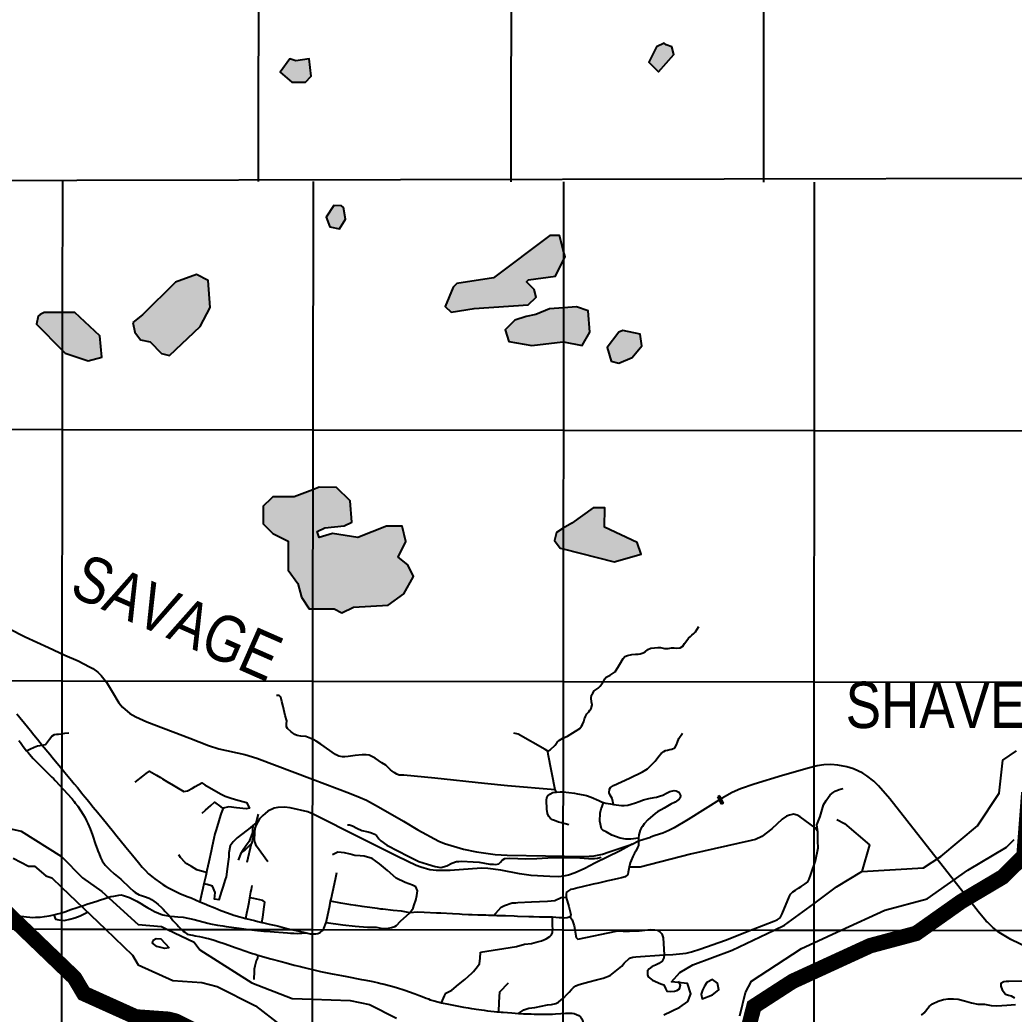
# Model space of a CAD drawing. Extents: x 408473 to 428843, y 6046006 to 6059852.
# Drawn here: x 422571.4 to 422700, y 6051681.3 to 6051810 of the extents above; entities that cross this region are included whole.
import ezdxf
from ezdxf.enums import TextEntityAlignment as Align

# ---------------------------------------------------------------- set-up
doc = ezdxf.new("R2010")
doc.units = 0
doc.header["$LTSCALE"] = 5
doc.linetypes.add('BORDER2', pattern=[22.225, 6.35, -3.175, 6.35, -3.175, 0, -3.175])
for name, color, linetype in [('13', 7, 'Continuous'), ('20', 160, 'Continuous'), ('26', 160, 'Continuous'), ('35', 37, 'Continuous'), ('36', 37, 'Continuous'), ('39', 28, 'Continuous'), ('P-ELEVATION', 7, 'Continuous'), ('T-WATER', 160, 'Continuous'), ('T-WATER-H', 133, 'Continuous')]:
    doc.layers.add(name, color=color, linetype=linetype)
doc.layers.add('2', color=7, linetype='Continuous', true_color=0x6e6e6e)
doc.layers.add('4', color=7, linetype='Continuous', true_color=0x8c8c8c)
doc.layers.add('AS-COUNTY', color=7, linetype='BORDER2', lineweight=60, true_color=0xcc33ff)
doc.styles.add('80', font='ARIALN.TTF', dxfattribs={"height": 10})
doc.styles.add('Legend', font='ARIALN.TTF')

# ---------------------------------------------------------------- blocks, each defined once
blk = doc.blocks.new('STA')
h = blk.add_hatch(color=111)
h.dxf.hatch_style = 1
h.paths.add_polyline_path([(-26.5, 8), (26.5, 8), (26.5, -8), (-26.5, -8)])
for p, q in [((-26.5, -8), (-26.5, 8)), ((-26.5, 8), (26.5, 8)), ((26.5, -8), (26.5, 8)), ((-26.5, -8), (26.5, -8))]:
    blk.add_line(p, q)
at = {"layer": 'P-ELEVATION', "color": 7, "flags": 128}
blk.add_lwpolyline([(0, 0, 10, 0, 0), (-9.9, -5.1, 0, 0, 0)], format="xyseb", dxfattribs=at)
at = {"layer": 'P-ELEVATION', "style": 'Legend'}
blk.add_attdef('STATION', text='', height=10, dxfattribs=at).set_placement((0, 0), align=Align.MIDDLE_CENTER)

msp = doc.modelspace()

# ---------------------------------------------------------------- hatches: boundary and pattern name
at = {"layer": 'T-WATER-H'}
h = msp.add_hatch(color=256, dxfattribs=at)
h.dxf.hatch_style = 1
h.paths.add_polyline_path([(422654.972, 6051806.704), (422654.723, 6051806.955), (422653.723, 6051806.46), (422652.718, 6051804.466), (422653.961, 6051803.213), (422655.965, 6051805.452), (422655.72, 6051806.451)])
h = msp.add_hatch(color=256, dxfattribs=at)
h.dxf.hatch_style = 1
h.paths.add_polyline_path([(422607.053, 6051804.656), (422606.305, 6051804.909), (422605.051, 6051803.166), (422606.544, 6051801.912), (422608.29, 6051801.904), (422609.042, 6051802.65), (422608.8, 6051804.898)])
h = msp.add_hatch(color=256, dxfattribs=at)
h.dxf.hatch_style = 1
h.paths.add_polyline_path([(422612.973, 6051785.906), (422611.975, 6051785.91), (422610.971, 6051784.416), (422611.465, 6051783.166), (422612.712, 6051782.911), (422613.465, 6051784.156), (422613.221, 6051785.655)])
h = msp.add_hatch(color=256, dxfattribs=at)
h.dxf.hatch_style = 1
h.paths.add_polyline_path([(422641.693, 6051780.04), (422641.155, 6051782.043), (422639.907, 6051782.049), (422632.651, 6051776.586), (422627.907, 6051775.857), (422627.406, 6051775.36), (422626.399, 6051772.867), (422627.145, 6051772.115), (422630.141, 6051772.602), (422637.129, 6051773.072), (422638.131, 6051774.066), (422637.885, 6051775.066), (422636.891, 6051776.069), (422637.141, 6051776.318), (422640.637, 6051776.802), (422641.692, 6051778.895), (422641.893, 6051779.294)])
h = msp.add_hatch(color=256, dxfattribs=at)
h.dxf.hatch_style = 1
h.paths.add_polyline_path([(422585.97, 6051770.789), (422586.215, 6051769.54), (422586.96, 6051768.538), (422588.206, 6051768.283), (422589.698, 6051766.779), (422590.695, 6051766.525), (422594.701, 6051770.254), (422595.957, 6051772.745), (422595.721, 6051776.241), (422594.226, 6051776.996), (422591.478, 6051776.009), (422587.221, 6051771.783)])
h = msp.add_hatch(color=256, dxfattribs=at)
h.dxf.hatch_style = 1
h.paths.add_polyline_path([(422576.843, 6051767.215), (422577.223, 6051766.831), (422580.213, 6051765.82), (422581.962, 6051766.312), (422581.722, 6051769.059), (422578.489, 6051772.069), (422576.85, 6051772.075), (422574.497, 6051772.085), (422573.998, 6051771.838), (422573.747, 6051771.589), (422573.494, 6051770.592)])
h = msp.add_hatch(color=256, dxfattribs=at)
h.dxf.hatch_style = 1
h.paths.add_polyline_path([(422641.683, 6051768.293), (422644.096, 6051767.799), (422645.101, 6051769.543), (422644.862, 6051772.29), (422643.366, 6051772.796), (422641.687, 6051772.683), (422639.872, 6051772.561), (422638.123, 6051771.819), (422636.874, 6051771.575), (422635.375, 6051771.082), (422634.123, 6051769.839), (422634.616, 6051768.339), (422637.609, 6051767.827), (422641.603, 6051768.309)])
h = msp.add_hatch(color=256, dxfattribs=at)
h.dxf.hatch_style = 1
h.paths.add_polyline_path([(422648.844, 6051769.527), (422647.339, 6051767.536), (422647.832, 6051765.786), (422648.829, 6051765.532), (422650.579, 6051766.274), (422651.832, 6051767.767), (422651.588, 6051769.266), (422649.344, 6051769.775)])
h = msp.add_hatch(color=256, dxfattribs=at)
h.dxf.hatch_style = 1
h.paths.add_polyline_path([(422609.224, 6051733.743), (422612.032, 6051733.731), (422613.028, 6051733.228), (422614.528, 6051733.97), (422619.02, 6051734.201), (422621.022, 6051735.69), (422622.277, 6051737.932), (422621.534, 6051739.433), (422620.291, 6051740.437), (422621.296, 6051742.43), (422620.804, 6051744.429), (422618.808, 6051744.437), (422615.06, 6051742.955), (422611.819, 6051743.468), (422610.07, 6051742.976), (422609.823, 6051743.726), (422610.823, 6051744.221), (422613.319, 6051744.461), (422614.319, 6051744.956), (422614.08, 6051747.703), (422612.34, 6051749.458), (422610.094, 6051749.467), (422609.242, 6051749.143), (422606.846, 6051748.233), (422604.101, 6051748.244), (422603.851, 6051747.996), (422602.849, 6051747.001), (422602.841, 6051744.754), (422604.084, 6051743.501), (422606.076, 6051742.494), (422606.063, 6051738.749), (422607.304, 6051736.997), (422607.796, 6051735.247), (422608.789, 6051733.745)])
h = msp.add_hatch(color=256, dxfattribs=at)
h.dxf.hatch_style = 1
h.paths.add_polyline_path([(422641.661, 6051741.493), (422648.234, 6051739.819), (422651.731, 6051740.803), (422651.238, 6051742.303), (422647.003, 6051744.319), (422647.013, 6051746.815), (422645.515, 6051746.822), (422642.763, 6051744.836), (422641.663, 6051744.154), (422640.763, 6051743.596), (422640.509, 6051742.598), (422641.254, 6051741.597)])

# ---------------------------------------------------------------- linework, layer by layer
at = {"layer": '2', "linetype": 'Continuous', "flags": 128}
msp.add_lwpolyline([(422536.82, 6051789.137), (423290.557, 6051790.668)], dxfattribs=at)
at = {"layer": '20', "linetype": 'Continuous', "flags": 128}
for points in [[(422654.667, 6051681.197), (422656.734, 6051682.188), (422657.772, 6051682.917), (422658.162, 6051683.936), (422657.718, 6051685.249), (422655.67, 6051685.469), (422656.715, 6051686.664), (422658.411, 6051687.662), (422663.514, 6051689.573), (422668.918, 6051692.148), (422670.263, 6051692.789), (422674.064, 6051695.582), (422677.019, 6051697.753), (422680.271, 6051699.736), (422688.257, 6051700.2), (422690.508, 6051701.688), (422695.265, 6051705.662), (422698.026, 6051709.894), (422698.541, 6051714.136), (422700.293, 6051715.376)], [(422567.022, 6051705.963), (422571.509, 6051704.945), (422576.736, 6051701.678), (422576.745, 6051701.668), (422579.47, 6051698.921), (422581.958, 6051697.163), (422586.682, 6051692.899), (422589.675, 6051692.637), (422590.477, 6051692.255), (422593.909, 6051690.622), (422594.654, 6051689.62), (422601.374, 6051685.348), (422606.605, 6051683.329), (422609.164, 6051683.232), (422614.089, 6051683.047), (422616.582, 6051682.537), (422620.068, 6051680.775)], [(422664.48, 6051681.081), (422665.24, 6051684.074), (422665.994, 6051685.568), (422672.497, 6051689.784), (422674.061, 6051690.503), (422677.609, 6051692.136), (422683.246, 6051694.73), (422688.741, 6051696.203), (422693.995, 6051699.925), (422698.997, 6051702.899), (422699.999, 6051703.893)], [(422570.498, 6051701.455), (422572.49, 6051700.448), (422573.238, 6051700.445), (422574.731, 6051699.191), (422575.478, 6051698.938), (422576.739, 6051697.726), (422582.423, 6051692.266), (422585.919, 6051688.909), (422586.663, 6051687.657), (422591.146, 6051685.641), (422594.887, 6051685.376), (422596.881, 6051684.868), (422601.861, 6051682.351), (422605.095, 6051679.84)], [(422590.663, 6051689.887), (422590.112, 6051689.791), (422589.081, 6051690.033), (422588.527, 6051690.492), (422588.623, 6051690.873), (422589.009, 6051691.069), (422589.592, 6051691.014), (422590.663, 6051689.887)], [(422659.654, 6051684.408), (422659.494, 6051683.893), (422659.492, 6051683.886), (422659.635, 6051683.254), (422660.98, 6051683.778), (422661.78, 6051684.433), (422661.612, 6051685.286), (422660.953, 6051685.783), (422660.217, 6051685.37), (422659.944, 6051684.902), (422659.654, 6051684.408)]]:
    msp.add_lwpolyline(points, dxfattribs=at)
at = {"layer": '26', "linetype": 'Continuous', "flags": 128}
for points in [[(422654.972, 6051806.704), (422654.723, 6051806.955), (422653.723, 6051806.46), (422652.718, 6051804.466), (422653.961, 6051803.213), (422655.965, 6051805.452), (422655.72, 6051806.451), (422654.972, 6051806.704)], [(422607.053, 6051804.656), (422606.305, 6051804.909), (422605.051, 6051803.166), (422606.544, 6051801.912), (422608.29, 6051801.904), (422609.042, 6051802.65), (422608.8, 6051804.898), (422607.053, 6051804.656)], [(422612.973, 6051785.906), (422611.975, 6051785.91), (422610.971, 6051784.416), (422611.465, 6051783.166), (422612.712, 6051782.911), (422613.465, 6051784.156), (422613.221, 6051785.655), (422612.973, 6051785.906)], [(422641.693, 6051780.04), (422641.155, 6051782.043), (422639.907, 6051782.049), (422632.651, 6051776.586), (422627.907, 6051775.857)], [(422641.692, 6051778.895), (422641.893, 6051779.294), (422641.693, 6051780.04)], [(422627.907, 6051775.857), (422627.406, 6051775.36), (422626.399, 6051772.867), (422627.145, 6051772.115), (422630.141, 6051772.602), (422637.129, 6051773.072), (422638.131, 6051774.066), (422637.885, 6051775.066), (422636.891, 6051776.069), (422637.141, 6051776.318), (422640.637, 6051776.802), (422641.692, 6051778.895)], [(422585.97, 6051770.789), (422586.215, 6051769.54), (422586.96, 6051768.538), (422588.206, 6051768.283), (422589.698, 6051766.779), (422590.695, 6051766.525), (422594.701, 6051770.254), (422595.957, 6051772.745), (422595.721, 6051776.241), (422594.226, 6051776.996), (422591.478, 6051776.009), (422587.221, 6051771.783), (422585.97, 6051770.789)], [(422573.998, 6051771.838), (422573.747, 6051771.589), (422573.494, 6051770.592), (422576.843, 6051767.215)], [(422576.85, 6051772.075), (422574.497, 6051772.085), (422573.998, 6051771.838)], [(422576.843, 6051767.215), (422577.223, 6051766.831), (422580.213, 6051765.82), (422581.962, 6051766.312), (422581.722, 6051769.059), (422578.489, 6051772.069), (422576.85, 6051772.075)], [(422641.687, 6051772.683), (422639.872, 6051772.561), (422638.123, 6051771.819), (422636.874, 6051771.575)], [(422641.683, 6051768.293), (422644.096, 6051767.799), (422645.101, 6051769.543), (422644.862, 6051772.29), (422643.366, 6051772.796), (422641.687, 6051772.683)], [(422636.874, 6051771.575), (422635.375, 6051771.082), (422634.123, 6051769.839), (422634.616, 6051768.339), (422637.609, 6051767.827), (422641.603, 6051768.309), (422641.683, 6051768.293)], [(422648.844, 6051769.527), (422647.339, 6051767.536), (422647.832, 6051765.786), (422648.829, 6051765.532), (422650.579, 6051766.274), (422651.832, 6051767.767), (422651.588, 6051769.266), (422649.344, 6051769.775), (422648.844, 6051769.527)], [(422609.242, 6051749.143), (422606.846, 6051748.233), (422604.101, 6051748.244), (422603.851, 6051747.996)], [(422609.224, 6051733.743), (422612.032, 6051733.731), (422613.028, 6051733.228), (422614.528, 6051733.97), (422619.02, 6051734.201), (422621.022, 6051735.69), (422622.277, 6051737.932), (422621.534, 6051739.433), (422620.291, 6051740.437), (422621.296, 6051742.43), (422620.804, 6051744.429), (422618.808, 6051744.437), (422615.06, 6051742.955), (422611.819, 6051743.468), (422610.07, 6051742.976), (422609.823, 6051743.726), (422610.823, 6051744.221), (422613.319, 6051744.461), (422614.319, 6051744.956), (422614.08, 6051747.703), (422612.34, 6051749.458), (422610.094, 6051749.467), (422609.242, 6051749.143)], [(422603.851, 6051747.996), (422602.849, 6051747.001), (422602.841, 6051744.754), (422604.084, 6051743.501), (422606.076, 6051742.494), (422606.063, 6051738.749), (422607.304, 6051736.997), (422607.796, 6051735.247), (422608.789, 6051733.745), (422609.224, 6051733.743)], [(422641.661, 6051741.493), (422648.234, 6051739.819), (422651.731, 6051740.803), (422651.238, 6051742.303), (422647.003, 6051744.319), (422647.013, 6051746.815), (422645.515, 6051746.822), (422642.763, 6051744.836)], [(422642.763, 6051744.836), (422641.663, 6051744.154)], [(422641.663, 6051744.154), (422640.763, 6051743.596), (422640.509, 6051742.598), (422641.254, 6051741.597), (422641.661, 6051741.493)]]:
    msp.add_lwpolyline(points, dxfattribs=at)
at = {"layer": '35', "linetype": 'Continuous', "flags": 128}
for points in [[(422570.96, 6051720.152), (422572.366, 6051718.448), (422572.529, 6051718.251), (422572.726, 6051718.006), (422573.177, 6051717.446), (422573.654, 6051716.853), (422573.949, 6051716.486), (422574.252, 6051716.112)], [(422571.244, 6051716.705), (422571.444, 6051716.429), (422571.805, 6051715.93), (422572.227, 6051715.374)], [(422572.227, 6051715.374), (422572.669, 6051715.573), (422573.214, 6051715.819), (422573.621, 6051716.003), (422574.252, 6051716.112)], [(422572.227, 6051715.374), (422572.415, 6051715.144), (422572.638, 6051714.874), (422572.81, 6051714.664), (422573.095, 6051714.377), (422573.395, 6051714.073), (422574.237, 6051713.22), (422574.813, 6051712.638), (422575.489, 6051711.966), (422575.691, 6051711.765), (422575.936, 6051711.523), (422577.111, 6051710.269), (422577.444, 6051709.893), (422578.106, 6051709.137), (422578.364, 6051708.809), (422578.529, 6051708.599), (422578.846, 6051708.196), (422579.545, 6051707.136), (422579.743, 6051706.786), (422579.994, 6051706.312), (422580.15, 6051705.969), (422580.45, 6051705.279), (422580.745, 6051704.438), (422581.164, 6051703.25), (422581.368, 6051702.67), (422581.453, 6051702.428), (422581.607, 6051702.04), (422581.791, 6051701.577), (422582.012, 6051701.145), (422582.414, 6051700.554), (422582.985, 6051699.96), (422583.577, 6051699.455), (422584.411, 6051698.743), (422585.594, 6051697.613), (422586.018, 6051697.251), (422586.276, 6051697.03), (422586.812, 6051696.742), (422587.092, 6051696.652), (422587.484, 6051696.525), (422588.065, 6051696.287), (422588.38, 6051696.106), (422588.971, 6051695.694), (422589.233, 6051695.469), (422589.671, 6051695.093), (422589.901, 6051694.873), (422590.177, 6051694.581), (422590.767, 6051693.959)], [(422574.252, 6051716.112), (422575.232, 6051714.918), (422575.559, 6051714.521), (422576.148, 6051713.803), (422576.436, 6051713.452), (422577.172, 6051712.564), (422578.033, 6051711.523), (422578.402, 6051711.077), (422578.795, 6051710.603), (422579.113, 6051710.215), (422579.342, 6051709.935), (422579.767, 6051709.414), (422580.06, 6051709.056), (422580.398, 6051708.642), (422580.86, 6051708.076), (422581.397, 6051707.417), (422581.575, 6051707.2), (422581.999, 6051706.68), (422583.453, 6051704.9), (422583.792, 6051704.485), (422585.084, 6051702.902), (422585.719, 6051702.125), (422585.935, 6051701.86), (422586.709, 6051700.912), (422587.189, 6051700.324), (422587.563, 6051699.922), (422588.008, 6051699.444), (422588.602, 6051698.95), (422588.801, 6051698.784), (422589.532, 6051698.262), (422589.866, 6051698.06), (422590.188, 6051697.866), (422590.584, 6051697.627), (422591.622, 6051697.124), (422592.045, 6051696.92), (422592.996, 6051696.532), (422593.503, 6051696.332), (422594.656, 6051695.83)], [(422674.577, 6051704.861), (422674.477, 6051705.801), (422674.898, 6051706.872), (422675.34, 6051708.369), (422675.688, 6051708.929), (422675.965, 6051709.369), (422676.173, 6051709.674), (422676.586, 6051709.977), (422676.844, 6051710.162), (422677.358, 6051710.345), (422677.854, 6051710.476)], [(422654.704, 6051688.941), (422655.82, 6051689.017), (422657.562, 6051689.186), (422658.264, 6051689.349), (422659.325, 6051689.68), (422662.631, 6051690.874), (422666.23, 6051692.27), (422668.903, 6051693.3), (422669.331, 6051693.483), (422669.71, 6051693.769), (422669.849, 6051694.024), (422669.954, 6051694.261), (422670.916, 6051696.538), (422671.055, 6051696.793), (422671.349, 6051697.097), (422671.71, 6051697.349), (422672.105, 6051697.584), (422672.431, 6051697.819), (422672.93, 6051698.138), (422673.291, 6051698.407), (422673.482, 6051698.747), (422673.694, 6051699.376), (422674.275, 6051701.128), (422674.617, 6051702.813), (422674.592, 6051703.667), (422674.583, 6051704.52), (422674.577, 6051704.861)], [(422611.561, 6051695.891), (422611.623, 6051696.178), (422611.833, 6051697.14), (422612.185, 6051698.757), (422612.374, 6051699.622)], [(422575.77, 6051694.145), (422576.048, 6051694.214), (422576.607, 6051694.354), (422577.289, 6051694.585), (422577.595, 6051694.689), (422577.942, 6051694.807), (422579.595, 6051695.367), (422580.014, 6051695.509), (422581.31, 6051695.921), (422581.657, 6051696.032), (422582.338, 6051696.248), (422583.125, 6051696.499), (422583.513, 6051696.575), (422584.158, 6051696.702), (422584.457, 6051696.709), (422584.769, 6051696.647), (422585.563, 6051696.375), (422585.908, 6051696.197), (422586.492, 6051695.897), (422587.001, 6051695.599), (422587.498, 6051695.308), (422587.915, 6051695.064), (422588.173, 6051694.913), (422588.757, 6051694.572), (422589.282, 6051694.344), (422589.6, 6051694.238), (422589.845, 6051694.157), (422590.767, 6051693.959)], [(422594.656, 6051695.83), (422595.409, 6051695.512), (422595.657, 6051695.407), (422596.561, 6051695.025), (422597.357, 6051694.688), (422598.233, 6051694.377), (422599.048, 6051694.088), (422599.795, 6051693.881), (422600.115, 6051693.792), (422600.61, 6051693.655)], [(422610.977, 6051693.162), (422611.135, 6051693.901), (422611.448, 6051695.365), (422611.561, 6051695.891)], [(422571.127, 6051693.989), (422571.869, 6051693.91), (422572.237, 6051693.871), (422572.651, 6051693.827), (422573.036, 6051693.813), (422573.364, 6051693.821), (422573.748, 6051693.829), (422574.004, 6051693.835), (422574.559, 6051693.913), (422575.155, 6051693.996), (422575.77, 6051694.145)], [(422575.77, 6051694.145), (422575.958, 6051693.596), (422576.408, 6051693.495), (422577.099, 6051693.425), (422577.817, 6051693.568), (422578.486, 6051693.763), (422579.155, 6051694.009), (422580.124, 6051694.475)], [(422590.767, 6051693.959), (422591.38, 6051693.908), (422591.805, 6051693.873), (422592.467, 6051693.818), (422593.914, 6051693.535), (422595.678, 6051693.053), (422596.039, 6051692.98), (422596.921, 6051692.802), (422597.605, 6051692.707), (422598.031, 6051692.648), (422599.722, 6051692.414), (422600.626, 6051692.288), (422601.725, 6051692.173), (422602.933, 6051692.046), (422603.217, 6051692.016), (422603.747, 6051691.96), (422604.265, 6051691.923), (422605.432, 6051691.838), (422605.983, 6051691.798), (422606.36, 6051691.77), (422606.784, 6051691.752), (422607.307, 6051691.729), (422608.391, 6051691.788)], [(422590.767, 6051693.959), (422591.159, 6051693.409), (422591.501, 6051693.052), (422591.713, 6051692.83), (422591.902, 6051692.633), (422592.222, 6051692.299), (422592.468, 6051692.042), (422592.682, 6051691.877), (422592.996, 6051691.635), (422593.445, 6051691.547), (422593.749, 6051691.487), (422594.027, 6051691.432), (422594.594, 6051691.321), (422594.996, 6051691.242), (422595.5, 6051691.123), (422595.757, 6051691.055), (422596.046, 6051690.969), (422596.474, 6051690.841), (422597.098, 6051690.654), (422597.769, 6051690.421), (422599.335, 6051689.867), (422599.714, 6051689.733), (422601.211, 6051689.231), (422601.473, 6051689.143), (422601.797, 6051689.036), (422602.123, 6051688.927)], [(422600.61, 6051693.655), (422601.697, 6051693.393), (422602.151, 6051693.286), (422602.68, 6051693.162)], [(422602.68, 6051693.162), (422602.937, 6051693.102), (422603.626, 6051692.937), (422604.456, 6051692.737), (422604.978, 6051692.611), (422605.586, 6051692.464), (422606.253, 6051692.303), (422607.297, 6051692.052), (422608.391, 6051691.788)], [(422608.923, 6051691.66), (422609.641, 6051691.696), (422609.926, 6051691.741), (422610.216, 6051691.849), (422610.529, 6051692.115), (422610.683, 6051692.378), (422610.977, 6051693.162)], [(422608.391, 6051691.788), (422608.923, 6051691.66)], [(422602.123, 6051688.927), (422603.808, 6051688.462), (422605.148, 6051688.099), (422605.818, 6051687.917), (422606.839, 6051687.64), (422607.681, 6051687.433), (422607.978, 6051687.36), (422609.72, 6051686.932), (422610.252, 6051686.826), (422611.778, 6051686.523), (422612.037, 6051686.472), (422612.963, 6051686.288), (422613.637, 6051686.155), (422615.535, 6051685.79), (422615.858, 6051685.728), (422616.586, 6051685.588), (422617.031, 6051685.491), (422617.769, 6051685.331), (422618.036, 6051685.273), (422618.331, 6051685.209), (422619.485, 6051684.894), (422620.225, 6051684.693), (422621.042, 6051684.425), (422621.888, 6051684.139), (422622.239, 6051684.02), (422622.512, 6051683.927), (422622.938, 6051683.757), (422623.184, 6051683.658), (422623.904, 6051683.37), (422624.207, 6051683.249), (422624.446, 6051683.153), (422624.936, 6051683.022), (422625.892, 6051682.767)], [(422635.858, 6051681.375), (422636.546, 6051681.863), (422637.196, 6051682.044), (422637.982, 6051682.155), (422639.607, 6051682.479), (422640.154, 6051682.542), (422640.701, 6051682.656), (422641.045, 6051682.857), (422641.406, 6051683.143), (422641.75, 6051683.396), (422642.13, 6051683.818), (422642.406, 6051684.14), (422642.7, 6051684.478), (422642.993, 6051684.748), (422643.285, 6051684.95), (422643.577, 6051685.083), (422644.022, 6051685.215), (422644.946, 6051685.461), (422645.955, 6051685.707), (422646.811, 6051685.937), (422647.719, 6051686.268), (422649.216, 6051687.499), (422649.545, 6051687.888), (422650.217, 6051688.529), (422650.662, 6051688.661), (422651.038, 6051688.691), (422654.704, 6051688.941)], [(422701.301, 6051685.564), (422699.287, 6051685.526), (422698.963, 6051685.501), (422698.63, 6051685.451), (422698.246, 6051685.255), (422698.262, 6051684.906), (422698.432, 6051684.436), (422698.883, 6051683.864), (422699.266, 6051683.743), (422699.59, 6051683.64), (422700.025, 6051683.392)], [(422687.999, 6051681.134), (422688.363, 6051681.451), (422688.986, 6051682.297), (422689.442, 6051682.641), (422690.14, 6051682.958), (422690.838, 6051683.196), (422691.446, 6051683.275), (422692.129, 6051683.275), (422692.736, 6051683.222), (422693.555, 6051683.01), (422694.481, 6051682.745), (422695.286, 6051682.586), (422696.166, 6051682.559), (422697.001, 6051682.4), (422697.76, 6051682.374), (422699.029, 6051682.468), (422700.142, 6051682.549)], [(422625.892, 6051682.767), (422626.829, 6051682.578), (422627.678, 6051682.407), (422628.739, 6051682.193), (422629.365, 6051682.099), (422629.804, 6051682.033), (422630.131, 6051681.984), (422630.4, 6051681.943), (422631.414, 6051681.79), (422631.844, 6051681.726), (422632.735, 6051681.638), (422633.075, 6051681.604), (422633.33, 6051681.579)], [(422633.33, 6051681.579), (422633.615, 6051681.551), (422633.875, 6051681.526), (422634.994, 6051681.439), (422635.858, 6051681.375)], [(422635.858, 6051681.375), (422636.523, 6051681.334), (422637.511, 6051681.312), (422637.903, 6051681.304), (422638.258, 6051681.296), (422638.73, 6051681.296), (422639.268, 6051681.297), (422639.93, 6051681.299), (422640.276, 6051681.3), (422640.666, 6051681.328), (422641.331, 6051681.376), (422641.944, 6051681.398), (422642.788, 6051681.417), (422643.076, 6051681.366), (422643.373, 6051681.259), (422643.673, 6051681.118), (422643.897, 6051680.923), (422644.063, 6051680.668), (422644.17, 6051680.351), (422644.156, 6051680.071)]]:
    msp.add_lwpolyline(points, dxfattribs=at)
at = {"layer": '36', "linetype": 'Continuous', "flags": 128}
for points in [[(422639.675, 6051715.326), (422639.941, 6051715.511), (422640.605, 6051716.101), (422640.856, 6051716.482), (422641.175, 6051716.761), (422641.595, 6051717.004), (422642.221, 6051717.27), (422643.26, 6051717.899), (422643.81, 6051718.269), (422644.018, 6051718.54), (422644.165, 6051718.769), (422644.323, 6051719.168), (422644.411, 6051719.491), (422644.526, 6051719.806), (422644.726, 6051720.154), (422644.976, 6051720.424), (422645.106, 6051720.644), (422645.271, 6051720.856), (422645.378, 6051721.333), (422645.305, 6051721.692), (422645.25, 6051722.187), (422645.305, 6051722.562), (422645.488, 6051722.842), (422645.67, 6051723.139), (422646.168, 6051723.475), (422646.444, 6051723.728), (422646.739, 6051724.16), (422646.886, 6051724.406), (422647.034, 6051724.669), (422647.224, 6051724.889), (422647.722, 6051725.139), (422648.383, 6051725.593), (422648.965, 6051726.568), (422649.399, 6051727.298), (422649.632, 6051727.551), (422649.984, 6051727.71), (422650.523, 6051727.823), (422650.992, 6051727.861), (422651.342, 6051727.849), (422651.607, 6051727.906), (422652.01, 6051728.038), (422652.259, 6051728.181), (422652.603, 6051728.493), (422652.98, 6051728.642), (422653.467, 6051728.697), (422653.869, 6051728.744), (422654.227, 6051728.715), (422654.755, 6051728.615), (422655.215, 6051728.593), (422655.643, 6051728.683), (422655.985, 6051728.705), (422656.368, 6051728.667), (422656.786, 6051728.688), (422657.139, 6051728.906), (422657.347, 6051729.271), (422657.658, 6051729.626), (422657.875, 6051729.931), (422658.099, 6051730.15), (422658.297, 6051730.336), (422658.538, 6051730.53), (422658.754, 6051730.775), (422659.188, 6051731.47)], [(422640.593, 6051710.311), (422634.429, 6051710.853), (422631.463, 6051711.14), (422625.036, 6051711.83), (422621.023, 6051712.198), (422620.443, 6051712.232), (422620.146, 6051712.339), (422619.773, 6051712.549), (422619.512, 6051712.732), (422619.293, 6051712.923), (422618.721, 6051713.486), (422618.197, 6051713.827), (422617.766, 6051714.115), (422617.335, 6051714.412), (422616.971, 6051714.596), (422616.53, 6051714.79), (422616.165, 6051714.864), (422615.635, 6051714.83), (422614.747, 6051714.775), (422613.815, 6051714.644), (422613.387, 6051714.573), (422613.088, 6051714.569), (422612.629, 6051714.653), (422612.206, 6051714.898), (422610.306, 6051716.232), (422609.705, 6051716.591), (422609.401, 6051716.775), (422609.011, 6051716.951), (422608.341, 6051717.209), (422607.71, 6051717.261), (422607.233, 6051717.336), (422606.928, 6051717.46), (422606.439, 6051717.817), (422606.001, 6051718.251), (422605.868, 6051718.483), (422605.84, 6051718.85), (422605.88, 6051719.234), (422605.694, 6051719.936), (422605.43, 6051721.109), (422605.26, 6051721.743), (422605.099, 6051722.318), (422604.897, 6051722.509), (422604.539, 6051722.531)], [(422574.252, 6051716.112), (422574.689, 6051716.188), (422574.928, 6051716.508), (422575.196, 6051716.867), (422575.478, 6051717.245), (422575.819, 6051717.467), (422576.096, 6051717.501), (422576.376, 6051717.537), (422576.741, 6051717.582), (422577.168, 6051717.636), (422577.71, 6051717.704)], [(422639.675, 6051715.326), (422639.333, 6051715.522), (422635.804, 6051717.505), (422635.243, 6051717.647)], [(422648.139, 6051708.433), (422647.993, 6051709.177), (422647.742, 6051709.632), (422647.6, 6051709.932), (422647.622, 6051710.401), (422647.77, 6051710.63), (422648.139, 6051710.873), (422650.223, 6051711.833), (422651.921, 6051712.651), (422652.539, 6051713.029), (422652.884, 6051713.358), (422653.556, 6051714.042), (422654.032, 6051714.651), (422654.318, 6051715.024), (422654.662, 6051715.285), (422654.893, 6051715.393), (422655.141, 6051715.459), (422655.458, 6051715.541), (422655.715, 6051715.598), (422656.109, 6051715.756), (422656.309, 6051716.155), (422656.415, 6051716.469), (422656.599, 6051716.954), (422657.084, 6051717.631)], [(422640.593, 6051710.311), (422639.694, 6051714.938), (422639.675, 6051715.326)], [(422586.265, 6051711.316), (422587.282, 6051712.082), (422587.714, 6051712.408), (422588.142, 6051712.73), (422589.041, 6051712.197), (422589.545, 6051711.899), (422589.822, 6051711.735), (422590.373, 6051711.408), (422591.2, 6051710.919), (422591.848, 6051710.534), (422592.567, 6051710.108), (422593.055, 6051710.167), (422593.693, 6051710.534), (422594.032, 6051710.73), (422594.883, 6051711.219), (422595.3, 6051710.979), (422597.323, 6051709.815), (422597.909, 6051709.477), (422598.581, 6051709.278), (422599.275, 6051709.073), (422600.669, 6051708.659), (422601.077, 6051707.934), (422600.63, 6051707.842), (422599.366, 6051707.997), (422598.381, 6051708.117), (422597.64, 6051707.925)], [(422642.372, 6051705.776), (422641.444, 6051706.04), (422641.054, 6051706.15), (422640.53, 6051706.35), (422640.281, 6051706.447), (422640.018, 6051706.6), (422639.786, 6051706.878), (422639.624, 6051707.25), (422639.511, 6051707.826), (422639.505, 6051708.983), (422639.539, 6051709.264), (422639.672, 6051709.526), (422639.907, 6051709.751), (422640.321, 6051709.96), (422640.761, 6051710.021)], [(422640.761, 6051710.021), (422640.593, 6051710.311)], [(422640.761, 6051710.021), (422641.266, 6051710.042), (422641.65, 6051710.05), (422643.102, 6051709.867), (422643.498, 6051709.813), (422644.238, 6051709.649), (422644.641, 6051709.56), (422645.251, 6051709.361), (422646.241, 6051708.938), (422646.605, 6051708.776), (422646.854, 6051708.694)], [(422648.139, 6051708.433), (422648.861, 6051708.319), (422649.191, 6051708.305), (422649.531, 6051708.29), (422650.017, 6051708.344), (422650.42, 6051708.446), (422650.987, 6051708.637), (422651.459, 6051708.798), (422652.051, 6051709), (422652.394, 6051709.117), (422652.705, 6051709.179), (422653.427, 6051709.321), (422653.725, 6051709.38), (422654.126, 6051709.494), (422654.557, 6051709.641), (422655.014, 6051709.862), (422655.447, 6051710.086), (422655.983, 6051710.218), (422656.283, 6051710.205), (422656.586, 6051710.032), (422656.816, 6051709.598), (422656.783, 6051709.298), (422656.631, 6051709.085), (422656.137, 6051708.725), (422655.585, 6051708.453), (422655.341, 6051708.315), (422654.688, 6051707.947), (422653.85, 6051707.475), (422653.528, 6051707.235), (422652.583, 6051706.439), (422652.11, 6051705.918), (422651.895, 6051705.587), (422651.743, 6051705.351), (422651.609, 6051705.089), (422651.518, 6051704.803), (422651.423, 6051704.506), (422651.386, 6051704.079)], [(422594.924, 6051707.304), (422595.377, 6051707.695), (422596.07, 6051708.293), (422596.556, 6051708.712), (422597.365, 6051708.124), (422597.64, 6051707.925)], [(422651.386, 6051704.079), (422650.411, 6051703.927), (422649.746, 6051703.934), (422649.022, 6051704.078), (422647.934, 6051704.448), (422647.187, 6051704.865), (422646.839, 6051705.048), (422646.611, 6051705.272), (422646.391, 6051706.264), (422646.436, 6051707.288), (422646.578, 6051707.858), (422646.684, 6051708.172), (422646.854, 6051708.694)], [(422646.854, 6051708.694), (422647.16, 6051708.609), (422647.758, 6051708.493), (422648.139, 6051708.433)], [(422597.64, 6051707.925), (422597.383, 6051707.313), (422597.302, 6051707.03), (422596.879, 6051705.566), (422596.721, 6051705.018), (422596.601, 6051704.601), (422596.469, 6051704.005), (422596.248, 6051703.01), (422596.111, 6051702.393), (422595.803, 6051701.002), (422595.555, 6051699.885), (422595.493, 6051699.606)], [(422602.197, 6051707.152), (422602.033, 6051706.503), (422601.905, 6051705.995), (422601.5, 6051705.681)], [(422674.577, 6051704.861), (422674.258, 6051705.377), (422672.954, 6051706.363), (422672.31, 6051706.83), (422671.92, 6051707.056), (422671.427, 6051707.181), (422670.913, 6051707.033), (422670.553, 6051706.9), (422669.969, 6051706.531), (422668.642, 6051705.265), (422667.335, 6051704.289), (422666.546, 6051703.904), (422665.981, 6051703.74), (422658.112, 6051701.979), (422651.593, 6051700.323), (422650.178, 6051700.315)], [(422601.5, 6051705.681), (422601.14, 6051705.403), (422600.763, 6051705.111), (422600.01, 6051704.528), (422599.455, 6051704.098), (422598.972, 6051703.567), (422598.556, 6051703.062), (422598.4, 6051702.159), (422598.382, 6051701.631), (422598.304, 6051701.059), (422598.212, 6051700.387), (422598.029, 6051699.054), (422597.923, 6051698.709), (422597.603, 6051697.705), (422597.446, 6051697.212), (422597.089, 6051696.094), (422596.549, 6051696.155), (422596.616, 6051697.024), (422596.29, 6051697.863), (422595.597, 6051698.05), (422595.174, 6051698.165)], [(422601.5, 6051705.681), (422601.461, 6051705.127), (422601.437, 6051704.788), (422601.005, 6051703.625), (422600.634, 6051703.11), (422600.056, 6051702.306)], [(422613.729, 6051705.764), (422613.986, 6051705.803), (422614.393, 6051705.66), (422614.943, 6051705.345), (422615.595, 6051705.045), (422616.412, 6051704.87), (422616.862, 6051704.736), (422617.244, 6051704.576), (422617.48, 6051704.411), (422617.807, 6051703.979), (422618.042, 6051703.728), (422618.818, 6051703.145), (422620.351, 6051702.388), (422621.52, 6051701.773), (422622.976, 6051701.043), (422624.097, 6051700.685), (422625.066, 6051700.389), (422625.815, 6051700.258), (422626.603, 6051700.46), (422627.24, 6051700.826), (422627.831, 6051701.039), (422628.165, 6051701.059), (422628.48, 6051701.063), (422629.981, 6051700.998), (422630.757, 6051700.935), (422632.144, 6051700.701), (422632.613, 6051700.685), (422632.912, 6051700.672), (422633.33, 6051700.717), (422633.547, 6051700.944), (422633.756, 6051701.231), (422634.101, 6051701.448), (422634.75, 6051701.472), (422636.796, 6051701.373), (422638.222, 6051701.412), (422640.357, 6051701.567), (422642.294, 6051701.572), (422643.821, 6051701.507), (422644.937, 6051701.421), (422645.688, 6051701.444), (422646.09, 6051701.481), (422646.544, 6051701.611)], [(422651.386, 6051704.079), (422651.375, 6051703.79), (422651.375, 6051703.52), (422651.375, 6051703.128), (422651.281, 6051702.846), (422651.033, 6051702.38), (422650.888, 6051702.106), (422650.669, 6051701.694), (422650.46, 6051701.174), (422650.329, 6051700.848), (422650.178, 6051700.315)], [(422621.794, 6051694.399), (422622.247, 6051695.004), (422622.385, 6051695.447), (422622.576, 6051696.026), (422622.732, 6051696.623), (422622.786, 6051697.237), (422622.583, 6051697.75), (422622.158, 6051697.957), (422621.187, 6051698.302), (422620.046, 6051698.888), (422618.907, 6051699.866), (422617.887, 6051700.758), (422616.934, 6051701.411), (422615.895, 6051701.74), (422615.4, 6051701.759), (422614.684, 6051701.796), (422614.07, 6051702.004), (422613.354, 6051702.144), (422612.502, 6051702.267), (422611.783, 6051701.912)], [(422595.493, 6051699.606), (422594.692, 6051699.843), (422594.259, 6051699.97), (422593.546, 6051700.387), (422593.243, 6051700.564), (422592.969, 6051700.724), (422592.758, 6051700.932), (422592.118, 6051701.561), (422591.939, 6051701.9)], [(422650.178, 6051700.315), (422650.059, 6051699.679), (422650.004, 6051699.344), (422649.671, 6051699.057), (422649.189, 6051698.944), (422648.813, 6051698.856), (422647.833, 6051698.626), (422647.421, 6051698.529), (422646.573, 6051698.33), (422646.212, 6051698.246), (422645.545, 6051698.089), (422644.08, 6051697.745), (422643.558, 6051697.623), (422642.927, 6051697.475), (422642.603, 6051697.399), (422642.092, 6051697.088), (422642.018, 6051696.807), (422642.038, 6051696.378)], [(422595.493, 6051699.606), (422595.397, 6051699.169), (422595.174, 6051698.165)], [(422595.174, 6051698.165), (422595.039, 6051697.557), (422594.912, 6051696.985), (422594.656, 6051695.83)], [(422601.108, 6051696.334), (422601.255, 6051697.13), (422601.31, 6051697.426), (422601.404, 6051697.931)], [(422600.61, 6051693.655), (422600.737, 6051694.336), (422600.883, 6051695.124), (422601.002, 6051695.767), (422601.108, 6051696.334)], [(422602.68, 6051693.162), (422602.775, 6051693.857), (422602.956, 6051695.171), (422603.039, 6051695.775), (422602.789, 6051696.014), (422601.632, 6051696.234), (422601.108, 6051696.334)], [(422621.794, 6051694.399), (422620.732, 6051694.604), (422619.649, 6051694.716), (422618.315, 6051694.855), (422618.051, 6051694.882), (422617.646, 6051694.937), (422615.938, 6051695.172), (422615.641, 6051695.212), (422614.807, 6051695.327), (422614.185, 6051695.427), (422613.637, 6051695.516), (422612.864, 6051695.641), (422611.561, 6051695.891)], [(422632.675, 6051694.041), (422632.952, 6051694.362), (422633.625, 6051695.14), (422634.073, 6051695.339), (422635.06, 6051695.68), (422635.519, 6051695.705), (422635.779, 6051695.718), (422637.556, 6051695.813), (422639.596, 6051695.921), (422640.563, 6051695.973), (422641.374, 6051696.401), (422641.717, 6051696.41), (422642.038, 6051696.378)], [(422642.038, 6051696.378), (422642.108, 6051696.065), (422642.282, 6051695.531), (422642.397, 6051695.21), (422642.652, 6051694.18), (422642.568, 6051693.867)], [(422610.977, 6051693.162), (422613.159, 6051692.828), (422614.746, 6051692.684), (422616.315, 6051692.54), (422617.441, 6051692.552), (422618.072, 6051692.43), (422618.567, 6051692.376), (422619.062, 6051692.425), (422619.437, 6051692.509), (422619.847, 6051692.626), (422620.104, 6051692.779), (422620.601, 6051693.305), (422621.794, 6051694.399)], [(422632.675, 6051694.041), (422631.981, 6051694.065), (422631.651, 6051694.077), (422630.584, 6051694.114), (422629.879, 6051694.139), (422629.376, 6051694.156), (422628.559, 6051694.197), (422628.227, 6051694.214), (422627.328, 6051694.261), (422625.817, 6051694.339), (422625.254, 6051694.369), (422623.651, 6051694.452), (422622.778, 6051694.498), (422621.794, 6051694.399)], [(422630.958, 6051689.308), (422635.585, 6051690.038), (422636.662, 6051690.34), (422637.567, 6051690.438), (422638.131, 6051690.606), (422638.831, 6051690.79), (422639.463, 6051691.026), (422639.925, 6051691.314), (422640.131, 6051691.569), (422640.269, 6051691.842), (422640.305, 6051692.336), (422640.256, 6051692.678), (422640.244, 6051693.819)], [(422640.244, 6051693.819), (422639.778, 6051693.829), (422638.882, 6051693.848), (422638.562, 6051693.854), (422637.791, 6051693.871), (422637.534, 6051693.876), (422637.215, 6051693.883), (422635.72, 6051693.935), (422635.295, 6051693.95), (422634.178, 6051693.989), (422633.65, 6051694.007), (422633.046, 6051694.028), (422632.675, 6051694.041)], [(422642.568, 6051693.867), (422642.141, 6051693.733), (422641.872, 6051693.72), (422641.559, 6051693.734), (422641.13, 6051693.753), (422640.244, 6051693.819)], [(422642.568, 6051693.867), (422642.803, 6051693.489), (422643.085, 6051692.719), (422643.342, 6051691.197), (422643.527, 6051690.973), (422648.487, 6051692.014), (422648.965, 6051692.06), (422649.426, 6051692.004), (422650.228, 6051692.03), (422651.483, 6051692.085), (422652.602, 6051692.201), (422652.986, 6051692.24), (422653.481, 6051692.217), (422653.813, 6051692.137), (422654.186, 6051691.894), (422654.388, 6051691.67), (422654.562, 6051691.174), (422654.704, 6051688.941)], [(422602.123, 6051688.927), (422602.083, 6051688.552), (422601.942, 6051688.205), (422601.735, 6051687.5), (422601.669, 6051687.125), (422601.665, 6051686.835), (422601.623, 6051685.761)], [(422625.892, 6051682.767), (422626.17, 6051683.374), (422626.294, 6051683.644), (422626.468, 6051683.999), (422627.236, 6051684.395), (422627.501, 6051684.611), (422627.864, 6051684.908), (422628.329, 6051685.288), (422628.924, 6051685.774), (422629.414, 6051686.205), (422629.824, 6051686.583), (422630.06, 6051686.801), (422630.391, 6051687.224), (422630.825, 6051687.778), (422630.86, 6051688.182), (422630.887, 6051688.489), (422630.958, 6051689.308)], [(422654.704, 6051688.941), (422654.665, 6051688.557), (422654.465, 6051688.158), (422654.027, 6051687.856), (422653.581, 6051687.638), (422653.178, 6051687.463), (422652.748, 6051687.135), (422652.549, 6051686.881), (422652.569, 6051686.386), (422652.635, 6051686.095), (422653.211, 6051685.688), (422654.281, 6051685.216), (422654.646, 6051685.059), (422654.889, 6051684.621), (422655.056, 6051684.278), (422655.567, 6051684.196), (422656.063, 6051684.276), (422656.337, 6051684.342), (422656.714, 6051684.559), (422656.813, 6051685.045), (422656.696, 6051685.285), (422656.545, 6051685.534)], [(422633.33, 6051681.579), (422633.366, 6051682.824), (422633.471, 6051684.154), (422634.59, 6051685.349)]]:
    msp.add_lwpolyline(points, dxfattribs=at)
at = {"layer": '39', "linetype": 'Continuous', "flags": 128}
for points in [[(422569.941, 6051731.186), (422572.06, 6051730.097), (422575.044, 6051728.727), (422577.163, 6051727.756), (422578.884, 6051726.999), (422580.362, 6051726.241), (422580.799, 6051726.02), (422581.46, 6051725.544), (422581.897, 6051725.111), (422582.587, 6051724.228), (422583.353, 6051722.946), (422584.168, 6051721.588), (422584.644, 6051721.002), (422585.577, 6051720.203), (422586.364, 6051719.761), (422587.774, 6051719.098), (422593.337, 6051717.011), (422595.768, 6051716.067), (422597.081, 6051715.641), (422600.456, 6051714.898), (422601.993, 6051714.412), (422609.229, 6051711.68), (422613.995, 6051709.877), (422615.386, 6051709.332), (422616.183, 6051708.966), (422617.749, 6051708.125), (422620.968, 6051706.264), (422622.845, 6051705.151), (422625.578, 6051703.655), (422626.297, 6051703.374), (422628.739, 6051702.651), (422630.423, 6051702.293), (422632.826, 6051701.943), (422634.402, 6051701.839), (422644.319, 6051701.685), (422645.652, 6051701.778), (422646.733, 6051702.006), (422647.58, 6051702.285), (422650.559, 6051703.274)], [(422703.145, 6051689.202), (422699.554, 6051690.933), (422698.036, 6051691.858), (422697.228, 6051692.503), (422696.528, 6051693.181), (422696.362, 6051693.334), (422695.341, 6051694.572), (422694.426, 6051695.734), (422683.892, 6051709.138), (422682.453, 6051710.826), (422681.821, 6051711.445), (422680.907, 6051712.141), (422680.401, 6051712.472), (422679.194, 6051713.024), (422678.348, 6051713.304), (422677.161, 6051713.517), (422676.266, 6051713.594), (422675.38, 6051713.552), (422674.495, 6051713.434), (422673.346, 6051713.129), (422672.315, 6051712.807), (422670.008, 6051712.156), (422666.368, 6051711.056), (422664.597, 6051710.438), (422663.516, 6051709.955), (422662.202, 6051709.218), (422657.821, 6051706.465), (422656.01, 6051705.39), (422655.319, 6051705.034), (422654.53, 6051704.713), (422653.547, 6051704.391), (422652.944, 6051704.205)], [(422650.559, 6051703.274), (422649.02, 6051702.436), (422645.759, 6051700.828), (422644.434, 6051700.117), (422643.188, 6051699.566), (422642.341, 6051699.27), (422641.689, 6051699.135), (422641.076, 6051699.077), (422639.898, 6051699.095), (422637.495, 6051699.216), (422636.006, 6051699.446), (422633.563, 6051699.907), (422631.919, 6051700.146), (422631.082, 6051700.172), (422627.014, 6051699.88), (422626.498, 6051699.863), (422625.272, 6051699.856), (422624.406, 6051699.976), (422623.219, 6051700.325), (422622.645, 6051700.538), (422620.213, 6051701.694), (422615.301, 6051704.151), (422609.408, 6051707.118), (422608.601, 6051707.458), (422606.334, 6051707.97), (422605.614, 6051708.073), (422604.728, 6051708.048), (422604.261, 6051707.939), (422603.443, 6051707.541), (422603.073, 6051707.245), (422602.781, 6051707.008), (422602.371, 6051706.559), (422601.923, 6051705.788), (422601.786, 6051705.424)], [(422601.786, 6051705.424), (422601.443, 6051703.821)], [(422603.424, 6051700.978), (422601.958, 6051703.015), (422601.754, 6051703.592), (422601.725, 6051703.889), (422601.786, 6051705.424)], [(422601.443, 6051703.821), (422601.335, 6051703.372)], [(422650.559, 6051703.274), (422651.376, 6051703.715), (422651.532, 6051703.765), (422652.944, 6051704.205)], [(422601.335, 6051703.372), (422600.877, 6051702.932), (422600.468, 6051702.525), (422600, 6051702.195), (422599.59, 6051701.203)], [(422600.777, 6051700.956), (422601.335, 6051703.372)]]:
    msp.add_lwpolyline(points, dxfattribs=at)
at = {"layer": '4', "linetype": 'Continuous', "flags": 128}
for points in [[(422602.228, 6051821.569), (422602.192, 6051789.043)], [(422634.902, 6051821.524), (422634.878, 6051788.996)], [(422667.576, 6051821.478), (422667.564, 6051788.949)], [(422576.875, 6051789.079), (422576.85, 6051772.075)], [(422609.288, 6051789.033), (422609.251, 6051756.896)], [(422641.7, 6051788.986), (422641.693, 6051780.04)], [(422674.113, 6051788.94), (422674.097, 6051756.807)], [(422641.693, 6051780.04), (422641.692, 6051778.895)], [(422641.692, 6051778.895), (422641.687, 6051772.683)], [(422576.85, 6051772.075), (422576.843, 6051767.215)], [(422641.687, 6051772.683), (422641.683, 6051768.293)], [(422641.683, 6051768.293), (422641.674, 6051756.851)], [(422576.843, 6051767.215), (422576.827, 6051756.942)], [(422544.404, 6051756.987), (422576.827, 6051756.942)], [(422576.827, 6051756.942), (422576.779, 6051724.406)], [(422576.827, 6051756.942), (422609.251, 6051756.896)], [(422609.251, 6051756.896), (422609.242, 6051749.143)], [(422609.251, 6051756.896), (422641.674, 6051756.851)], [(422641.674, 6051756.851), (422641.663, 6051744.154)], [(422641.674, 6051756.851), (422674.097, 6051756.807)], [(422674.097, 6051756.807), (422674.08, 6051724.272)], [(422674.097, 6051756.807), (422706.52, 6051756.762)], [(422609.242, 6051749.143), (422609.224, 6051733.743)], [(422641.663, 6051744.154), (422641.661, 6051741.493)], [(422641.661, 6051741.493), (422641.646, 6051724.317)], [(422609.224, 6051733.743), (422609.213, 6051724.361)], [(422544.346, 6051724.451), (422576.779, 6051724.406)], [(422576.779, 6051724.406), (422576.745, 6051701.668)], [(422576.779, 6051724.406), (422609.213, 6051724.361)], [(422609.213, 6051724.361), (422609.175, 6051692.23)], [(422609.213, 6051724.361), (422641.646, 6051724.317)], [(422641.646, 6051724.317), (422641.618, 6051692.186)], [(422641.646, 6051724.317), (422674.08, 6051724.272)], [(422674.08, 6051724.272), (422674.064, 6051695.582)], [(422674.08, 6051724.272), (422706.513, 6051724.227)], [(422576.745, 6051701.668), (422576.739, 6051697.726)], [(422576.739, 6051697.726), (422576.731, 6051692.274)], [(422674.064, 6051695.582), (422674.062, 6051692.141)], [(422544.288, 6051692.318), (422576.731, 6051692.274)], [(422576.731, 6051692.274), (422576.683, 6051659.74)], [(422576.731, 6051692.274), (422582.423, 6051692.266)], [(422582.423, 6051692.266), (422590.477, 6051692.255)], [(422590.477, 6051692.255), (422609.175, 6051692.23)], [(422609.175, 6051692.23), (422609.164, 6051683.232)], [(422609.175, 6051692.23), (422641.618, 6051692.186)], [(422641.618, 6051692.186), (422641.608, 6051679.683)], [(422641.618, 6051692.186), (422668.918, 6051692.148)], [(422668.918, 6051692.148), (422674.062, 6051692.141)], [(422674.062, 6051692.141), (422674.061, 6051690.503)], [(422674.062, 6051692.141), (422677.609, 6051692.136)], [(422677.609, 6051692.136), (422706.506, 6051692.096)], [(422674.061, 6051690.503), (422674.044, 6051659.609)], [(422609.164, 6051683.232), (422609.158, 6051677.966)]]:
    msp.add_lwpolyline(points, dxfattribs=at)
at = {"layer": 'AS-COUNTY', "const_width": 2, "flags": 128}
msp.add_lwpolyline([(422313.438, 6051659.584), (422328.95, 6051655.272), (422332.344, 6051655.998), (422337.992, 6051657.205), (422346.416, 6051658.479), (422347.799, 6051659.041), (422352.033, 6051660.761), (422356.142, 6051664.493), (422359.518, 6051669.507), (422361.836, 6051671.228), (422365.489, 6051672.554), (422368.552, 6051672.88), (422372.656, 6051671.947), (422378.194, 6051671.679), (422379.554, 6051671.613), (422383.779, 6051672.648), (422387.751, 6051672.827), (422400.262, 6051670.721), (422407.255, 6051671.881), (422412.132, 6051672.689), (422413.26, 6051673.293), (422424.474, 6051679.301), (422427.692, 6051680.356), (422430.914, 6051682.483), (422432.81, 6051684.363), (422437.804, 6051687.245), (422439.603, 6051687.836), (422443.229, 6051687.913), (422443.522, 6051687.92), (422449.948, 6051688.058), (422458.046, 6051694.155), (422460.392, 6051697.255), (422461.125, 6051698.223), (422462.841, 6051699.64), (422466.932, 6051700.735), (422475.716, 6051701.757), (422478.225, 6051703.063), (422480.671, 6051704.336), (422483.12, 6051704.849), (422486.419, 6051705.027), (422489.263, 6051704.538), (422493.332, 6051704.518), (422497.416, 6051705.179), (422507.415, 6051709.828), (422513.878, 6051716.729), (422522.145, 6051711.95), (422527.918, 6051711.537), (422532.517, 6051712.866), (422538.408, 6051709.614), (422539.678, 6051708.914), (422545.866, 6051703.384), (422550.878, 6051699.587), (422562.754, 6051696.979), (422565.603, 6051696.762), (422568.058, 6051695.519), (422568.708, 6051694.971), (422569.292, 6051694.774), (422575.427, 6051688.872), (422578.431, 6051685.982), (422579.633, 6051683.956), (422586.36, 6051680.926), (422590.538, 6051680.626), (422591.567, 6051680.363), (422595.626, 6051678.308), (422598.857, 6051675.797), (422602.588, 6051673.908), (422603.998, 6051673.43), (422611.743, 6051670.804), (422617.046, 6051672.04), (422619.433, 6051671.292), (422625.852, 6051670.546), (422628.275, 6051671.743), (422633.924, 6051670.907), (422637.729, 6051670.676), (422639.951, 6051670.541), (422641.583, 6051671.347), (422645.953, 6051671.325), (422650.248, 6051672.734), (422662.148, 6051675.44), (422665.398, 6051678.659), (422666.324, 6051682.298), (422671.333, 6051685.539), (422672.569, 6051686.107), (422676.117, 6051687.737), (422681.368, 6051690.148), (422687.316, 6051691.739), (422693.138, 6051695.856), (422698.497, 6051699.038), (422701.259, 6051701.774), (422701.803, 6051708.938), (422710.797, 6051708.035), (422715.296, 6051701.593), (422722.735, 6051699.425), (422726.521, 6051699.169), (422731.376, 6051697.319), (422732.757, 6051696.48), (422734.656, 6051695.327), (422743.756, 6051695.279), (422747.81, 6051696.473), (422750.499, 6051698.471), (422761.674, 6051700.009), (422763.319, 6051702.045), (422767.193, 6051701.594), (422768.397, 6051701.454), (422776.142, 6051699.602), (422781.02, 6051699.577), (422786.663, 6051702.051), (422793.979, 6051705.944), (422796.919, 6051708.856), (422802.719, 6051718.152), (422804.51, 6051722.433), (422804.792, 6051723.107), (422807.374, 6051729.279), (422809.032, 6051731.25), (422812.103, 6051733.575), (422824.171, 6051737.058), (422826.826, 6051736.157), (422827.725, 6051735.248), (422832.397, 6051734.703), (422833.386, 6051734.862), (422837.06, 6051735.455), (422840.691, 6051737.7), (422842.497, 6051737.69), (422846.964, 6051738.559), (422850.322, 6051741.886), (422852.179, 6051744.414), (422858.82, 6051746.747), (422865.881, 6051748.032), (422871.356, 6051749.029), (422877.09, 6051752.611), (422877.476, 6051752.897), (422882.203, 6051756.407), (422884.612, 6051761.169), (422884.222, 6051767.019), (422882.182, 6051771.154), (422887.321, 6051773.904), (422892.175, 6051774.899), (422896.127, 6051777.243), (422898.889, 6051780.526), (422900.525, 6051781.876), (422903.045, 6051783.956), (422903.735, 6051788.949), (422904.747, 6051791.28), (422907.757, 6051795.327), (422914.472, 6051801.132), (422922.77, 6051802.663), (422925.051, 6051802.65), (422926.793, 6051802.64), (422929.881, 6051803.137), (422936.733, 6051803.352), (422941.541, 6051804.356), (422947.986, 6051808.435), (422949.74, 6051808.964), (422953.2, 6051808.771), (422956.146, 6051807.812), (422963.969, 6051805.263), (422968.864, 6051802.909), (422969.079, 6051799.663), (422970.604, 6051795.004), (422976.331, 6051791.686), (422980.892, 6051790.517), (422986.303, 6051791.162), (422992.18, 6051793.087), (422998.051, 6051797.982), (423002.651, 6051803.677), (423005.35, 6051808.57), (423003.952, 6051813.707), (423008.499, 6051816.979), (423014.028, 6051817.199), (423018.579, 6051820.577), (423020.795, 6051827.736), (423023.728, 6051835.622), (423025.036, 6051845.928), (423025.895, 6051848.463), (423025.909, 6051851.295), (423029.414, 6051854.998), (423030.468, 6051862.618), (423036.513, 6051862.974), (423039.142, 6051863.397), (423045.527, 6051862.828), (423048.457, 6051863.787), (423051.014, 6051863.488), (423053.235, 6051862.41), (423057.195, 6051860.487), (423062.622, 6051860.909), (423062.587, 6051853.997), (423062.571, 6051850.782), (423064.99, 6051845.048), (423067.526, 6051843.214), (423070.96, 6051839.74), (423075.163, 6051836.549), (423078.508, 6051835.921), (423081.475, 6051834.629), (423085.866, 6051836.068), (423088.997, 6051837.613), (423090.752, 6051838.807), (423093.934, 6051840.052)], dxfattribs=at)
at = {"layer": 'T-WATER', "linetype": 'Continuous', "flags": 128}
msp.add_lwpolyline([(422677.035, 6051706.469), (422678.03, 6051705.963), (422681.258, 6051703.197), (422680.271, 6051699.736)], dxfattribs=at)

# ---------------------------------------------------------------- block references
at = {"layer": '13', "linetype": 'Continuous', "xscale": 0.0199742942420949, "yscale": 0.0199742942420949, "zscale": 0.01997432858985709, "rotation": 116.1774834864515}
msp.add_blockref('STA', (422662.022, 6051709.007), dxfattribs=at)

# ---------------------------------------------------------------- texts
at = {"layer": '13', "linetype": 'Continuous', "style": '80'}
msp.add_text('SHAVER', height=5.9923, rotation=0.05735, dxfattribs=at).set_placement((422706.403, 6051721.33), align=Align.MIDDLE_RIGHT)
at = {"layer": '39', "linetype": 'Continuous', "style": '80'}
msp.add_text('SAVAGE', height=5.9923, rotation=336.26841, dxfattribs=at).set_placement((422577.568, 6051735.589))

doc.saveas('drawing.dxf')
